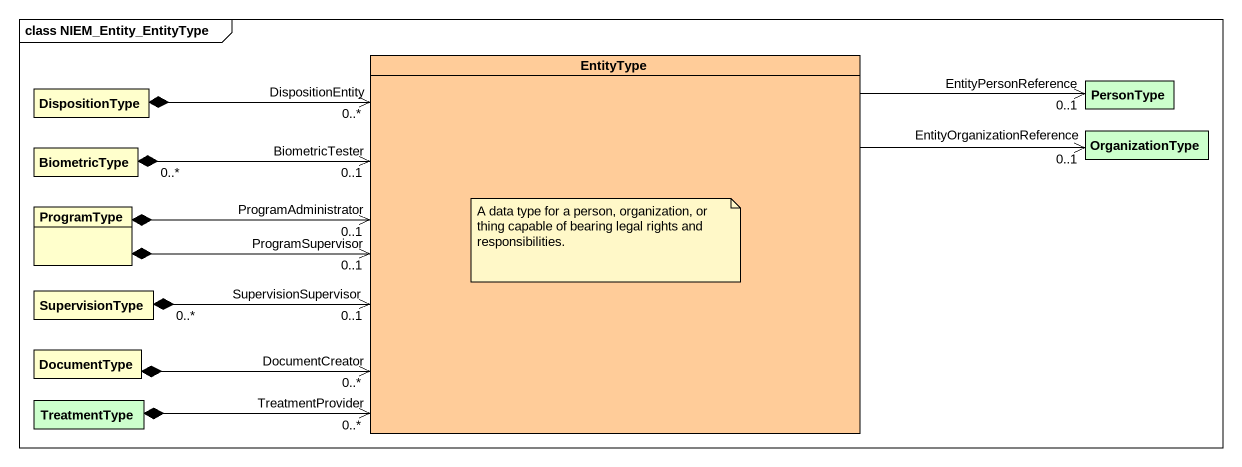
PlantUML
@startuml
mainframe class NIEM_Entity_EntityType
hide circle
hide empty members
class EntityType #FFCC99
class DispositionType #FFFFCC
class PersonType #CCFFCC
class BiometricType #FFFFCC
class OrganizationType #CCFFCC
class ProgramType #FFFFCC
class SupervisionType #FFFFCC
class DocumentType #FFFFCC
class TreatmentType #CCFFCC
DispositionType *-right-> "DispositionEntity\n0..*" EntityType
PersonType "EntityPersonReference\n0..1" <-left- EntityType
BiometricType "0..*" *-right-> "BiometricTester\n0..1" EntityType
OrganizationType "EntityOrganizationReference\n0..1" <-left- EntityType
ProgramType *-right-> "ProgramAdministrator\n0..1" EntityType
ProgramType *-right-> "ProgramSupervisor\n0..1" EntityType
SupervisionType "0..*" *-right-> "SupervisionSupervisor\n0..1" EntityType
DocumentType *-right-> "DocumentCreator\n0..*" EntityType
TreatmentType *-right-> "TreatmentProvider\n0..*" EntityType
note as N1
  A data type for a person, organization, or thing capable of bearing legal rights and responsibilities.
end note
@enduml
